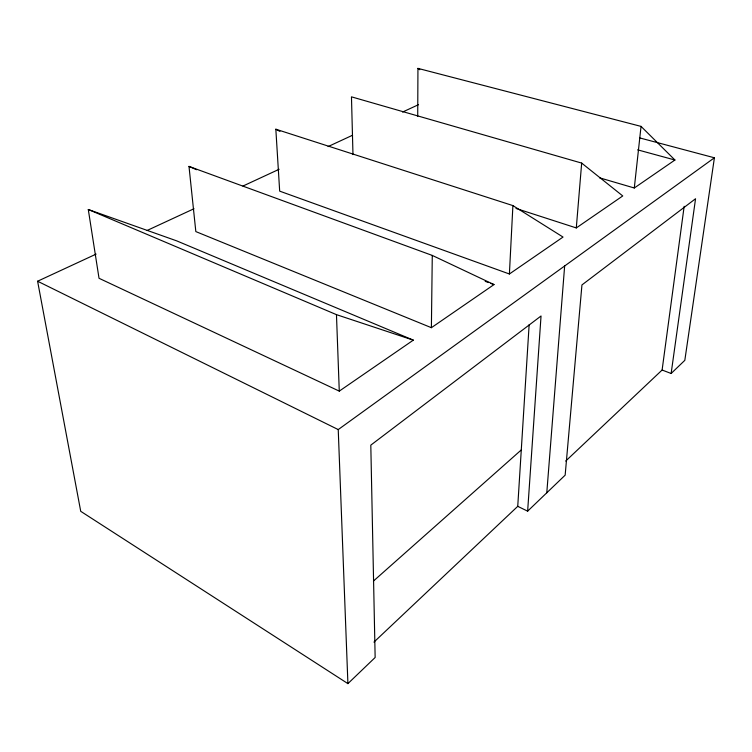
<?xml version="1.0" encoding="UTF-8"?>
<svg xmlns="http://www.w3.org/2000/svg" width="752" height="752" viewBox="0 0 752 752"><rect width="100%" height="100%" fill="white"/><g stroke="black" fill="none" stroke-linecap="round" stroke-linejoin="round"><path stroke-width="1.13" d="M417.717 116.363L417.943 68.376L641.042 126.392L674.929 160.016L634.293 187.991L599.504 177.801M431.394 327.693L432.278 255.426L188.996 166.389L195.83 231.588L431.394 327.693L494.008 284.585L432.278 255.426M509.395 273.991L512.902 205.597L275.834 129.212L279.678 191.14L509.395 273.991L563.032 237.059L512.902 205.597M373.941 642.114L517.743 506.34L529.145 324.676M517.743 506.34L527.641 511.163L541.036 315.981L370.802 445.146L375.145 657.492L347.913 683.624L80.727 511.313L37.6 281.229L96.124 254.101M546.789 492.786L564.649 265.992M516.004 208.445L576.295 227.931L581.672 163.09L351.466 96.839L352.979 154.602M634.293 187.991L641.042 126.392M565.701 461.061L662.108 370.031L684.17 206.302M662.108 370.031L671.132 373.481L695.553 198.735L581.945 284.933L565.156 475.161L527.641 511.163M639.576 137.879L714.4 157.788L684.818 360.34L671.132 373.481M373.443 581.052L521.286 449.922M347.913 683.624L338.231 429.58L714.4 157.788M339.274 391.125L413.318 340.139L176.645 240.847L88.285 209.498L99.029 278.287L339.274 391.125L336.464 314.646L88.285 209.498M576.295 227.931L622.75 195.943L581.672 163.09M147.195 230.432L194.016 208.727M242.962 186.045L279.133 169.275M328.079 146.584L352.556 135.238M402.564 112.057L418.526 104.66M637.64 149.845L674.929 160.016M336.464 314.646L413.318 340.139M485.2 281.333L488.509 282.555M490.708 283.363L494.008 284.585M188.996 166.389L196.507 169.717M37.6 281.229L338.231 429.58M275.834 129.212L279.932 131.421M417.943 68.376L419.804 69.767"/></g></svg>
